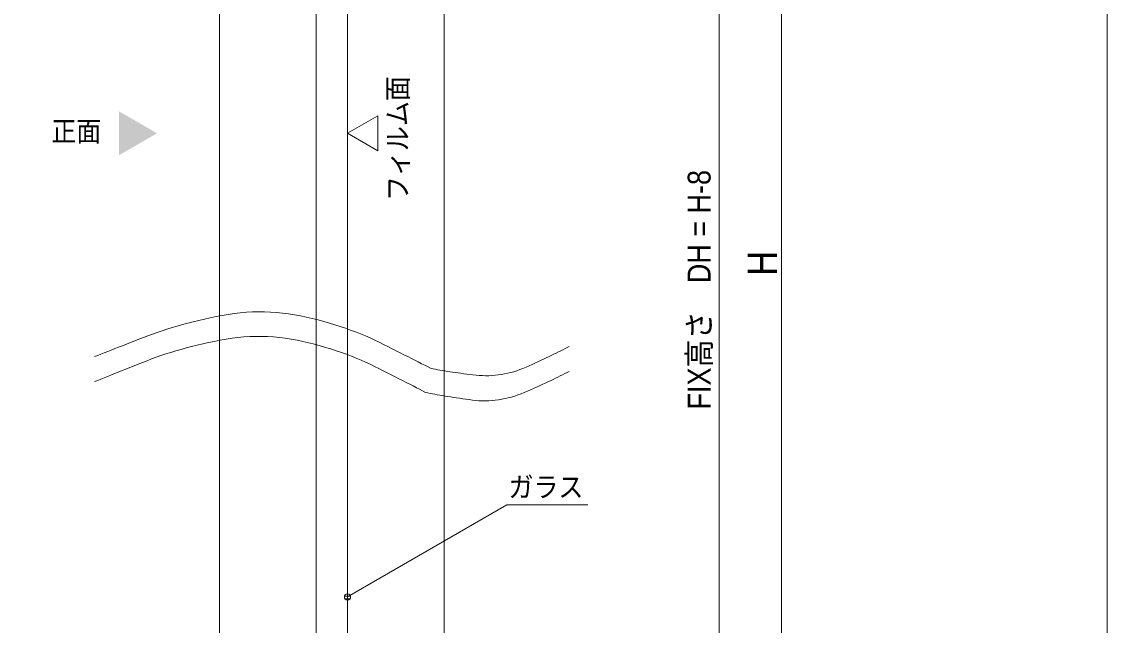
# Model space of a CAD drawing. Units: millimetres, scale not verified. Extents: x -6062 to 6062, y -3045 to 3045.
# Drawn here: x 474 to 2212, y -1085 to -118 of the extents above; entities that cross this region are included whole.
import ezdxf
from ezdxf.enums import TextEntityAlignment as Align

# ---------------------------------------------------------------- set-up
doc = ezdxf.new("R2010")
doc.units = ezdxf.units.MM
doc.header["$LTSCALE"] = 20
for name, color, linetype, lineweight in [('0-0_3一般', 7, 'Continuous', 9), ('0-1_2寸法-3', 7, 'Continuous', 9), ('0-4_2寸法-1', 7, 'Continuous', 9), ('0-5_1図面枠', 7, 'Continuous', 9)]:
    doc.layers.add(name, color=color, linetype=linetype, lineweight=lineweight)
doc.styles.add('ＭＳ ゴシック', font='')
doc.styles.add('ＭＳ Ｐゴシック', font='')
doc.styles.get('ＭＳ ゴシック').set_extended_font_data('MS Gothic')
doc.styles.get('ＭＳ Ｐゴシック').set_extended_font_data('MS PGothic')

# ---------------------------------------------------------------- blocks, each defined once
blk = doc.blocks.new('グループ-16')
at = {"layer": '0-0_3一般'}
for p, q in [((51563.7, -40000), (51563.7, 18204.9)), ((58763.7, 18204.9), (58763.7, -40000))]:
    blk.add_line(p, q, dxfattribs=at)
blk.add_lwpolyline([(55663.7, 9404.9), (55663.7, -31200), (54663.7, -31200), (54663.7, 9404.9)], close=True, dxfattribs=at)
blk = doc.blocks.new('グループ-24')
at = {"layer": '0-0_3一般'}
for points in [[(47563.7, -13088.9), (47662.9, -13049.5), (47765.6, -13008.9), (47871.9, -12967), (47981.5, -12923.8), (48094.7, -12879.4), (48211.4, -12833.8), (48331.5, -12786.8), (48455.1, -12738.7), (48582.2, -12689.2), (48712.7, -12638.6), (48846.8, -12586.6), (48984.3, -12533.4), (49125.3, -12479), (49269.7, -12423.2), (49417.7, -12367.6), (49569, -12313.4), (49723.7, -12260.5), (49881.8, -12209.1), (50043.3, -12159), (50208.2, -12110.3), (50376.4, -12063.1), (50548.1, -12017.2), (50723.2, -11972.7), (50901.7, -11929.7), (51083.6, -11888), (51268.8, -11847.7), (51457.5, -11808.8), (51649.6, -11771.3), (51843.2, -11737.4), (52036.7, -11709.3), (52230, -11686.9), (52423.2, -11670.4), (52616.1, -11659.6), (52808.9, -11654.6), (53001.5, -11655.3), (53193.9, -11661.8), (53386.1, -11674.2), (53578.2, -11692.2), (53770.1, -11716.1)], [(53770.1, -11716.1), (53961.8, -11745.7), (54153.3, -11781.1), (54344.6, -11822.3), (54534.1, -11867.4), (54720.1, -11914.4), (54902.6, -11963.3), (55081.6, -12014.2), (55257.1, -12066.9), (55429.1, -12121.7), (55597.6, -12178.4), (55762.6, -12237), (55924.1, -12297.5), (56082.1, -12360), (56236.6, -12424.4), (56387.6, -12490.8), (56535.1, -12559.1), (56679.1, -12629.3), (56819.7, -12699.7), (56956.9, -12768.5), (57090.6, -12835.7), (57221, -12901.3), (57348, -12965.2), (57471.6, -13027.6), (57591.9, -13088.3), (57708.7, -13147.5), (57822.1, -13205), (57932.2, -13260.9), (58038.9, -13315.2), (58142.1, -13367.9), (58242, -13419), (58338.5, -13468.5), (58338.5, -13468.5)], [(47563.7, -13888.9), (47661.3, -13849.3), (47762.4, -13808.4), (47866.8, -13766.3), (47974.7, -13722.9), (48086.1, -13678.3), (48200.8, -13632.3), (48319, -13585.2), (48440.6, -13536.7), (48565.6, -13487), (48694, -13436), (48825.9, -13383.8), (48961.1, -13330.3), (49099.8, -13275.5), (49242, -13219.5), (49387.5, -13163.5), (49536.3, -13108.9), (49688.5, -13055.7), (49844, -13003.8), (50002.9, -12953.4), (50165.1, -12904.3), (50330.7, -12856.6), (50499.5, -12810.3), (50671.8, -12765.3), (50847.4, -12721.8), (51026.3, -12679.6), (51208.5, -12638.8), (51394.1, -12599.4), (51583.1, -12561.3), (51773.6, -12526.9), (51964, -12498.2), (52154.1, -12475.2), (52344.1, -12458.1), (52534, -12446.7), (52723.6, -12441), (52913.1, -12441.1), (53102.4, -12447), (53291.5, -12458.7), (53480.4, -12476.1), (53669.2, -12499.3)], [(53669.2, -12499.3), (53857.8, -12528.3), (54046.2, -12563), (54234.5, -12603.5), (54420.9, -12647.8), (54603.9, -12694.1), (54783.4, -12742.4), (54959.5, -12792.6), (55132.2, -12844.8), (55301.4, -12898.9), (55467.2, -12955), (55629.5, -13013), (55788.4, -13073), (55943.9, -13135), (56095.9, -13198.9), (56244.4, -13264.7), (56389.5, -13332.5), (56531.2, -13402.3), (56669.5, -13472.3), (56804.5, -13540.6), (56936.1, -13607.4), (57064.4, -13672.5), (57189.3, -13736.1), (57310.9, -13798), (57429.2, -13858.4), (57544.1, -13917.2), (57655.7, -13974.3), (57764, -14029.9), (57869, -14083.8), (57970.6, -14136.2), (58068.8, -14187), (58163.8, -14236.2), (58163.8, -14236.2)], [(61937, -13171.3), (62022.3, -13131), (62105.6, -13091.3), (62186.9, -13052.3), (62266.1, -13013.9), (62343.3, -12976.1), (62418.5, -12939), (62491.6, -12902.5), (62562.7, -12866.6), (62631.7, -12831.3), (62698.7, -12796.7), (62763.7, -12762.6)], [(58338.5, -13468.5), (58406.8, -13481.9), (58477.2, -13495.1), (58549.7, -13508.3), (58624.2, -13521.4), (58700.9, -13534.4), (58779.6, -13547.4), (58860.4, -13560.2), (58943.3, -13572.9), (59028.3, -13585.6), (59115.3, -13598.2), (59204.5, -13610.6), (59295.7, -13623), (59389, -13635.3), (59484.4, -13647.5), (59581.9, -13659.7), (59681.5, -13671.7), (59783, -13683.5), (59884.8, -13692.6), (59986.4, -13698.3), (60087.7, -13700.7), (60188.7, -13699.8), (60289.5, -13695.4), (60390.1, -13687.7), (60490.4, -13676.7), (60590.5, -13662.3), (60690.3, -13644.5), (60789.9, -13623.3), (60889.2, -13598.8), (60988.3, -13571), (61087.2, -13539.7), (61185.8, -13505.1), (61284.1, -13467.1), (61382.2, -13425.8), (61479.7, -13382), (61575.2, -13338.6), (61668.7, -13295.8), (61760.2, -13253.7), (61849.6, -13212.2), (61937, -13171.3)], [(61903.3, -13980.4), (61992.2, -13939.5), (62078.9, -13899.1), (62163.4, -13859.3), (62245.9, -13820.2), (62326.2, -13781.6), (62404.4, -13743.6), (62480.5, -13706.2), (62554.5, -13669.5), (62626.3, -13633.3), (62696.1, -13597.6), (62763.7, -13562.6)], [(58163.8, -14236.2), (58234.6, -14250.8), (58307.6, -14265.5), (58382.8, -14280.1), (58460.2, -14294.7), (58539.7, -14309.2), (58621.4, -14323.8), (58705.3, -14338.2), (58791.3, -14352.7), (58879.6, -14367.2), (58969.9, -14381.6), (59062.5, -14396), (59157.2, -14410.3), (59254.1, -14424.6), (59353.1, -14438.9), (59454.4, -14453.2), (59557.7, -14467.4), (59663.2, -14481.5), (59768.9, -14492.7), (59874.4, -14500.5), (59979.6, -14504.7), (60084.6, -14505.4), (60189.4, -14502.5), (60293.9, -14496.1), (60398.2, -14486.2), (60502.2, -14472.8), (60606, -14455.8), (60709.6, -14435.3), (60812.9, -14411.3), (60916, -14383.8), (61018.8, -14352.7), (61121.4, -14318.1), (61223.8, -14280), (61325.9, -14238.3), (61427.3, -14194), (61526.8, -14150.1), (61624.1, -14106.8), (61719.3, -14064.1), (61812.4, -14021.9), (61903.3, -13980.4)]]:
    blk.add_lwpolyline(points, dxfattribs=at)
blk = doc.blocks.new('グループ-25')
at = {"layer": '0-0_3一般'}
for name in ['グループ-16', 'グループ-24']:
    blk.add_blockref(name, (0, 0), dxfattribs=at)
blk = doc.blocks.new('グループ-26')
at = {"layer": '0-0_3一般'}
blk.add_blockref('グループ-25', (0, 0), dxfattribs=at)
blk = doc.blocks.new('グループ-63')
at = {"layer": '0-5_1図面枠'}
blk.add_lwpolyline([(-80000, 55400), (80000, 55400), (80000, -55400), (-80000, -55400)], close=True, dxfattribs=at)
blk = doc.blocks.new('図面枠')
at = {"layer": '0-5_1図面枠'}
blk.add_blockref('グループ-63', (0, 0), dxfattribs=at)

msp = doc.modelspace()

# ---------------------------------------------------------------- linework, layer by layer
at = {"layer": '0-1_2寸法-3'}
for p, q in [((1000.58, -1038.24), (990.79, -1038.24)), ((999.68, -1042.24), (991.69, -1042.24)), ((995.86, -1034.24), (995.51, -1034.24)), ((995.86, -1034.24), (995.51, -1034.24))]:
    msp.add_line(p, q, dxfattribs=at)
msp.add_lwpolyline([(1044.28, -268.72), (1044.28, -324.84), (995.68, -296.78)], close=True, dxfattribs=at)
msp.add_lwpolyline([(995.68, -1039.23), (1250.68, -892.01), (1380.71, -892.01)], dxfattribs=at)
msp.add_circle((995.68, -1039.23), 5.01, dxfattribs=at)
msp.add_circle((995.68, -1039.23), 5.01, dxfattribs=at)
msp.add_solid([(629.93, -261.71), (690.68, -296.78), (629.93, -331.85)], dxfattribs=at)
at = {"layer": '0-4_2寸法-1'}
for p, q in [((1690.68, 977.53), (1690.68, -1987.29)), ((1590.68, 897.53), (1590.68, -1987.29))]:
    msp.add_line(p, q, dxfattribs=at)

# ---------------------------------------------------------------- block references
at = {"layer": '0-0_3一般', "xscale": 0.05, "yscale": 0.05}
msp.add_blockref('グループ-26', (-1787.5, 0), dxfattribs=at)
at = {"layer": '0-5_1図面枠', "xscale": 0.05, "yscale": 0.05}
msp.add_blockref('図面枠', (-1787.5, 0), dxfattribs=at)

# ---------------------------------------------------------------- texts
at = {"layer": '0-1_2寸法-3', "style": 'ＭＳ ゴシック', "width": 0.9}
msp.add_text('フィルム面', height=32.55, rotation=90, dxfattribs=at).set_placement((1101.88, -405.14), align=Align.BOTTOM_LEFT)
for s, p in [('正面', (521.46, -319.56)), ('ガラス', (1253.53, -889.24))]:
    msp.add_text(s, height=32.55, dxfattribs=at).set_placement(p, align=Align.BOTTOM_LEFT)
at = {"layer": '0-4_2寸法-1', "style": 'ＭＳ Ｐゴシック', "width": 0.9}
for s, height, p in [('FIX高さ\u3000DH = H-8', 36.69, (1588.14, -739.12)), ('H', 47.17, (1697.75, -525.12))]:
    msp.add_text(s, height=height, rotation=90, dxfattribs=at).set_placement(p, align=Align.BOTTOM_LEFT)

doc.saveas('drawing.dxf')
